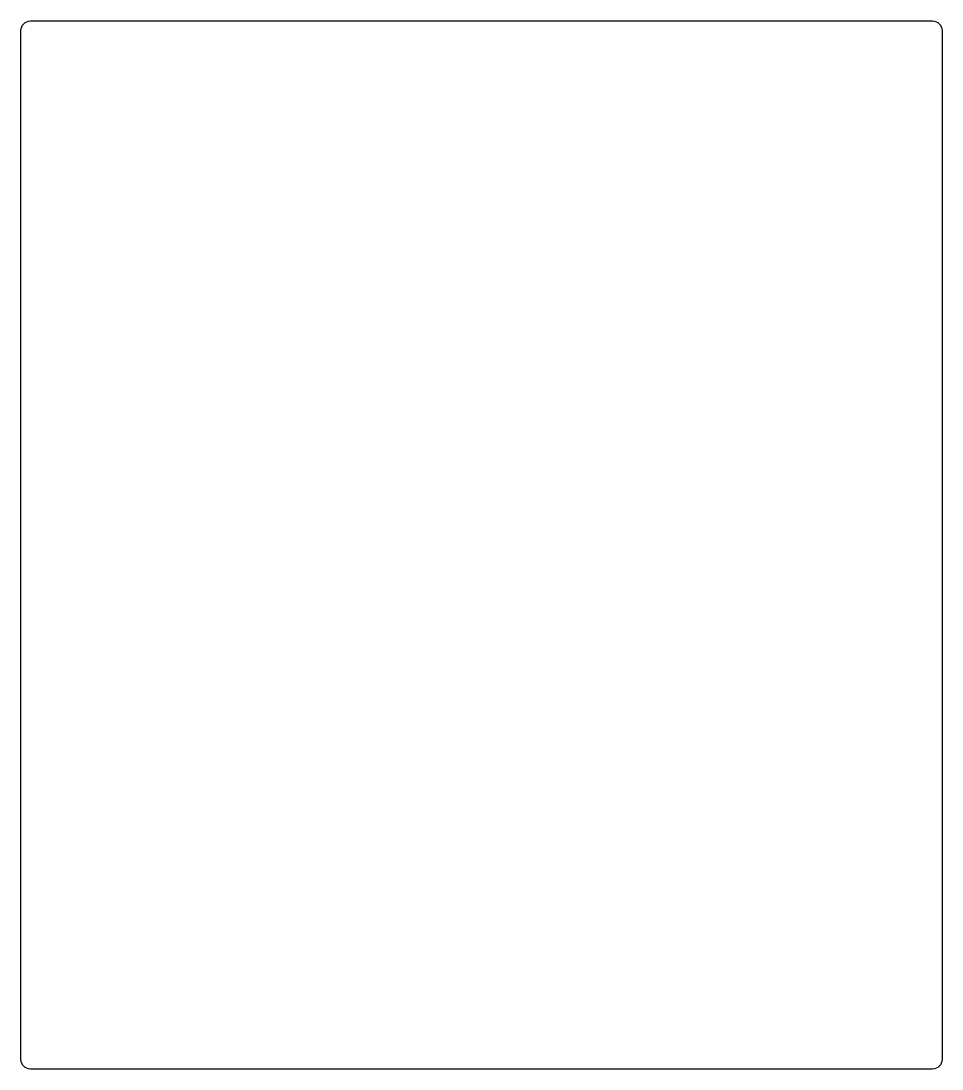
# Model space of a CAD drawing. Header units: millimetres. Extents: x -146 to 146, y 175 to 507.
import ezdxf

# ---------------------------------------------------------------- set-up
doc = ezdxf.new("R2010")
doc.units = ezdxf.units.MM
doc.layers.get('0').update_dxf_attribs({"linetype": 'CONTINUOUS'})

msp = doc.modelspace()

# ---------------------------------------------------------------- linework, layer by layer
msp.add_lwpolyline([(-145.75, 178), (-145.75, 503.5, -0.414214), (-142.75, 506.5), (142.75, 506.5, -0.414214), (145.75, 503.5), (145.75, 178, -0.414214), (142.75, 175), (-142.75, 175, -0.414214)], format="xyb", close=True)

doc.saveas('drawing.dxf')
